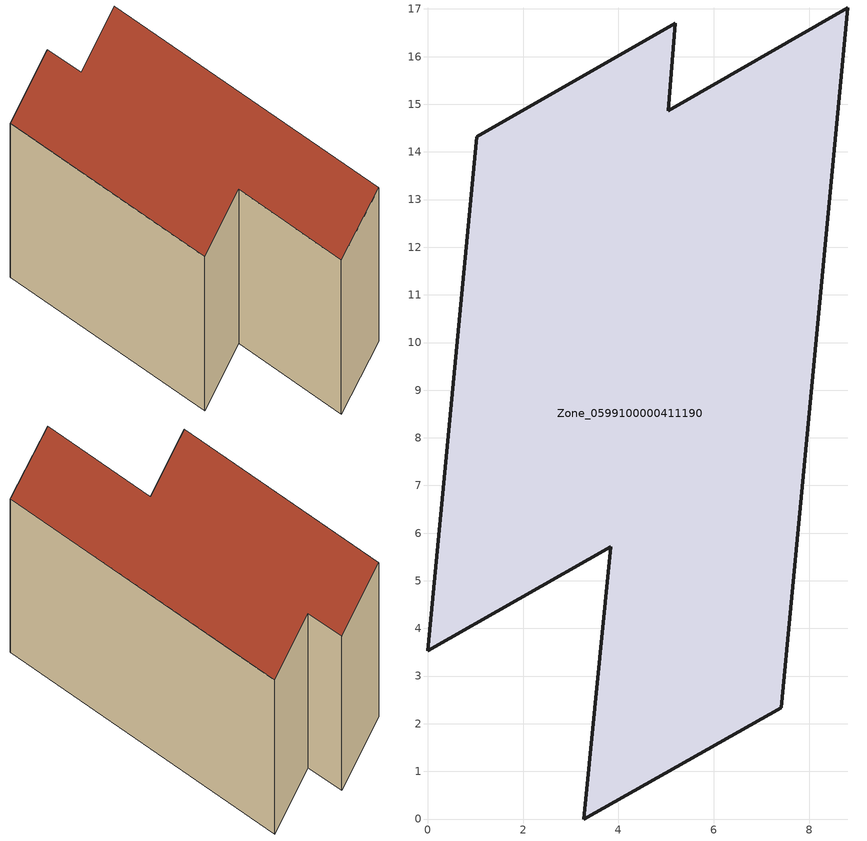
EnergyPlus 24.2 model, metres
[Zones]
Zone_0599100000411190
 floor ground (C_G): 0,3.53 1.02,14.32 5.19,16.7 5.05,14.86 8.81,17.02 7.42,2.33 3.27,0 3.84,5.72 z0
 wall outside (C_F): 5.05,14.86 5.19,16.7 1.02,14.32 0,3.53 3.84,5.72 3.27,0 7.42,2.33 8.81,17.02 5.05,14.86 z0:6.53
 roof outside (C_R): 7.42,2.33 8.81,17.02 5.05,14.86 5.19,16.7 1.02,14.32 0,3.53 3.84,5.72 3.27,0 z6.53
[BUILDING]
Pand.0599100000411190: North Axis=0; Terrain=City; Loads Convergence Tolerance Value=0.04; Temperature Convergence Tolerance Value=0.4; Solar Distribution=FullExterior; Maximum Number of Warmup Days=25; Minimum Number of Warmup Days=1
[Site:Location]
Rotterdam.The.Hague.AP_ZH_NLD Design_Conditions: Latitude=51.96; Longitude=4.45; Time Zone=1; Elevation=-4.5
[SITE:GROUNDTEMPERATURE:BUILDINGSURFACE]
18, 18, 18, 18, 18, 18, 18, 18, 18, 18, 18, 18
[MATERIAL] Thermal Absorptance=0.9; Solar Absorptance=0.7; Visible Absorptance=0.7
Name | Roughness | Thickness | Conductivity | Density | Specific Heat
G.TI.2006-2014 | MediumSmooth | 0.15 | 0.06 | 540 | 1210
F.TI.2006-2014 | Rough | 0.3 | 0.12 | 1920 | 840
R.TI.2006-2014 | MediumRough | 0.2 | 0.08 | 1500 | 1000
[CONSTRUCTION]
C_G: G.TI.2006-2014
C_F: F.TI.2006-2014
C_R: R.TI.2006-2014
[ZONE]
Zone_0599100000411190: Type=1; Multiplier=1; Ceiling Height=Autocalculate; Volume=Autocalculate; Floor Area=autocalculate; Part of Total Floor Area=Yes
[ZONEINFILTRATION:DESIGNFLOWRATE]
Infil_Zone_0599100000411190: Zone or ZoneList or Space or SpaceList=Zone_0599100000411190; Schedule=AlwaysOn; Design Flow Rate Calculation Method=Flow/Area; Flow Rate per Floor Area=0.0015; Constant Term Coefficient=1; Temperature Term Coefficient=0; Velocity Term Coefficient=0; Velocity Squared Term Coefficient=0
[HVACTEMPLATE:ZONE:IDEALLOADSAIRSYSTEM]
Zone_0599100000411190: Maximum Heating Supply Air Temperature=50; Minimum Cooling Supply Air Temperature=13; Maximum Heating Supply Air Humidity Ratio=0.0156; Minimum Cooling Supply Air Humidity Ratio=0.0077; Heating Limit=NoLimit; Cooling Limit=NoLimit; Dehumidification Control Type=ConstantSensibleHeatRatio; Cooling Sensible Heat Ratio=0.7; Dehumidification Setpoint=60; Humidification Control Type=None; Humidification Setpoint=30; Outdoor Air Method=None; Outdoor Air Flow Rate per Person=0.00944; Outdoor Air Flow Rate per Zone Floor Area=0; Outdoor Air Flow Rate per Zone=0; Demand Controlled Ventilation Type=None; Outdoor Air Economizer Type=NoEconomizer; Heat Recovery Type=None; Sensible Heat Recovery Effectiveness=0.7; Latent Heat Recovery Effectiveness=0.65
[ZONECONTROL:THERMOSTAT]
ThermostatControl_Zone_0599100000411190: Zone or ZoneList=Zone_0599100000411190; Control Type Schedule=DualSetpointControlType; Control 1=Thermostat_Zone_0599100000411190; Temperature Difference Between Cutout And Setpoint=0
[THERMOSTATSETPOINT:DUALSETPOINT]
Thermostat_Zone_0599100000411190: Heating Setpoint Temperature Schedule=HeatingSetpoint_Zone_0599100000411190; Cooling Setpoint Temperature Schedule=CoolingSetpoint_Zone_0599100000411190
[SCHEDULE:COMPACT]
HeatingSetpoint_Zone_0599100000411190: Through: 12/31, For: AllDays, Until: 24:00, 21
CoolingSetpoint_Zone_0599100000411190: Through: 12/31, For: AllDays, Until: 24:00, 24
DualSetpointControlType: Through: 12/31, For: AllDays, Until: 24:00, 4
AlwaysOn: Through: 12/31, For: AllDays, Until: 24:00, 1
